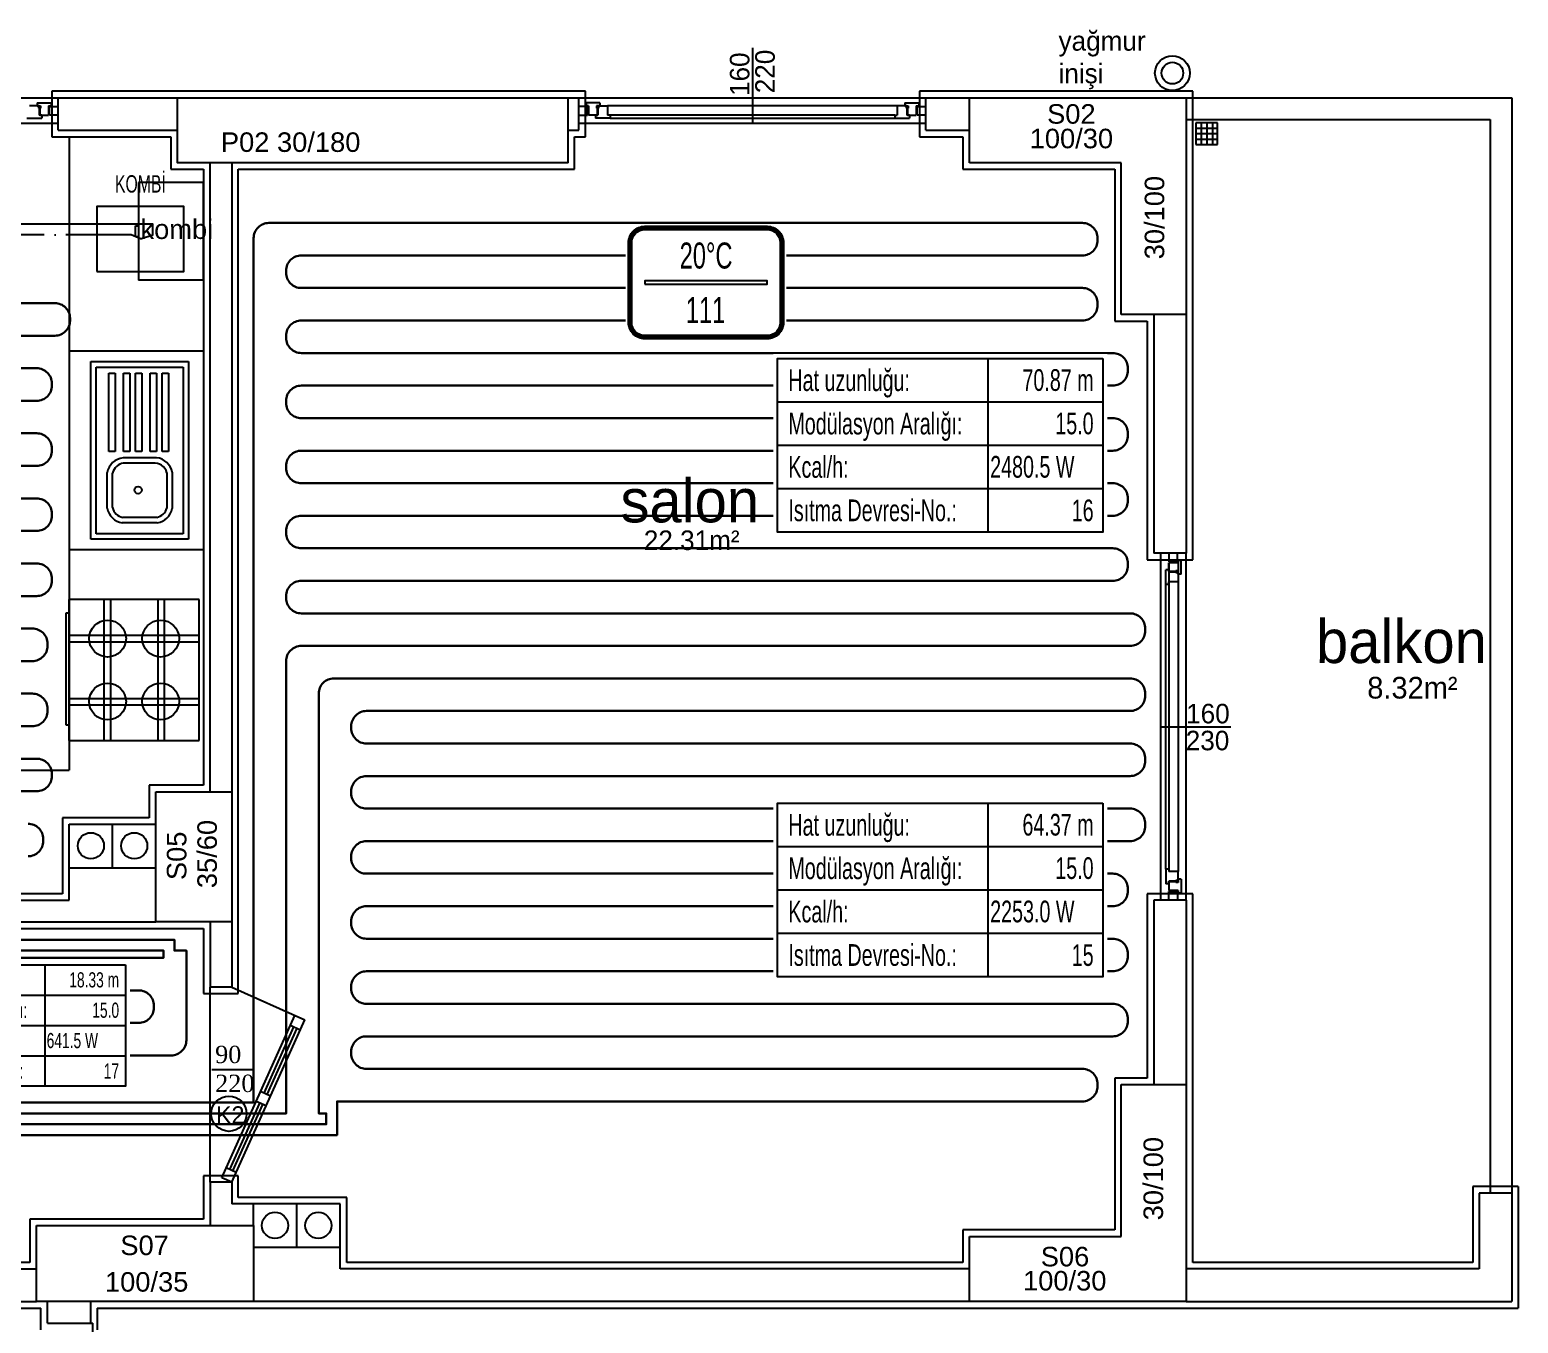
# Model space of a CAD drawing. Header units: centimetres. Extents: x 252602 to 265542, y -444050 to -441150.
# Drawn here: x 255716 to 256402, y -442066 to -441469 of the extents above; entities that cross this region are included whole.
import ezdxf
from ezdxf.enums import TextEntityAlignment as Align

# ---------------------------------------------------------------- set-up
doc = ezdxf.new("R2010")
doc.units = ezdxf.units.CM
doc.linetypes.add('ROTAS_ISITMA_DONUS', pattern=[40, 30, -5, 0, -5])
for name, color, linetype in [('ROTAS-ISITMA-CIHAZ', 2, 'Continuous'), ('ROTAS-ISITMA-DONUS-BORU', 30, 'ROTAS_ISITMA_DONUS'), ('ROTAS-ISITMA-ETIKET', 2, 'Continuous'), ('ROTAS-ISITMA-GIDIS-BORU', 10, 'Continuous'), ('ROTAS-ISITMA-MAHAL-ETIKET', 2, 'Continuous'), ('ROTAS-MIMARI', 8, 'Continuous'), ('ROTAS-MIMARI-YAZI', 8, 'Continuous')]:
    doc.layers.add(name, color=color, linetype=linetype)
doc.layers.add('ROTAS-ISITMA-PEX', color=1, linetype='Continuous', lineweight=30)
doc.styles.add('arial_1_18', font='arial.ttf', dxfattribs={"height": 0.2})
doc.styles.add('ROTAS-YAZI', font='arial.ttf')

# ---------------------------------------------------------------- blocks, each defined once
blk = doc.blocks.new('ROTAS-YI-MAHAL')
at = {"color": 2, "extrusion": (0, 0, -1)}
for points in [[(35.71, -18.44), (35.71, 18.44, 0.414214), (28.21, 25.94), (-28.21, 25.94, 0.414214), (-35.71, 18.44), (-35.71, -18.44, 0.414214), (-28.21, -25.94), (28.21, -25.94, 0.414214)], [(34.21, -18.44), (34.21, 18.44, 0.414214), (28.21, 24.44), (-28.21, 24.44, 0.414214), (-34.21, 18.44), (-34.21, -18.44, 0.414214), (-28.21, -24.44), (28.21, -24.44, 0.414214)]]:
    blk.add_lwpolyline(points, format="xyb", close=True, dxfattribs=at)
at = {"color": 4, "extrusion": (0, 0, -1)}
for points in [[(35.21, -18.44), (35.21, 18.44, 0.414214), (28.21, 25.44), (-28.21, 25.44, 0.414214), (-35.21, 18.44), (-35.21, -18.44, 0.414214), (-28.21, -25.44), (28.21, -25.44, 0.414214)], [(34.71, -18.44), (34.71, 18.44, 0.414214), (28.21, 24.94), (-28.21, 24.94, 0.414214), (-34.71, 18.44), (-34.71, -18.44, 0.414214), (-28.21, -24.94), (28.21, -24.94, 0.414214)]]:
    blk.add_lwpolyline(points, format="xyb", close=True, dxfattribs=at)
at = {"color": 2, "extrusion": (0, 0, -1)}
blk.add_lwpolyline([(28.21, -0.75), (-28.21, -0.75), (-28.21, 0.75), (28.21, 0.75)], close=True, dxfattribs=at)
at = {"color": 4, "style": 'ROTAS-YAZI', "width": 0.65}
blk.add_attdef('DERECE', (-12.12, 6.47), '', height=12, dxfattribs=at)
at = {"color": 2, "style": 'ROTAS-YAZI', "width": 0.65, "flags": 1}
for tag in ['ALAN', 'MAHAL']:
    blk.add_attdef(tag, (0, 0), '', height=5, dxfattribs=at)
at = {"color": 1, "style": 'ROTAS-YAZI', "width": 0.65}
blk.add_attdef('NO', (-9.26, -18.64), '', height=12, dxfattribs=at)
blk = doc.blocks.new('ROTAS-YI-ETIKET')
at = {"color": 2}
for p, q in [((96.87, 0), (96.87, -80)), ((0, -20), (150, -20)), ((0, -40), (150, -40)), ((0, -60), (150, -60))]:
    blk.add_line(p, q, dxfattribs=at)
at = {"color": 2, "extrusion": (0, 0, -1)}
blk.add_lwpolyline([(-150, 0), (-150, -80), (0, -80), (0, 0)], close=True, dxfattribs=at)
at = {"color": 2, "style": 'ROTAS-YAZI', "width": 0.65}
for s, p in [('Hat uzunluğu:', (5, -10)), ('Modülasyon Aralığı:', (5, -30)), ('Kcal/h:', (5, -50)), ('Isıtma Devresi-No.:', (5, -70))]:
    blk.add_text(s, height=10, dxfattribs=at).set_placement(p, align=Align.MIDDLE_LEFT)
at = {"color": 2, "style": 'ROTAS-YAZI', "width": 0.65, "flags": 1}
for tag in ['ALAN', 'NO', 'DERECE', 'BORU', 'MAHAL']:
    blk.add_attdef(tag, (0, 0), '', height=5, dxfattribs=at)
at = {"color": 2, "style": 'ROTAS-YAZI', "width": 0.65}
for tag, p in [('UZ', (145.7, -14.93)), ('AR', (145.7, -34.94)), ('NO1', (145.7, -75.02))]:
    blk.add_attdef(tag, text='', height=10, dxfattribs=at).set_placement(p, align=Align.RIGHT)
blk.add_attdef('YER', (98.01, -54.93), '', height=10, dxfattribs=at)

msp = doc.modelspace()

# ---------------------------------------------------------------- linework, layer by layer
at = {"layer": 'ROTAS-ISITMA-CIHAZ'}
msp.add_lwpolyline([(255747.3, -441580.9), (255787.3, -441580.9), (255787.3, -441550.9), (255747.3, -441550.9)], close=True, dxfattribs=at)
at = {"layer": 'ROTAS-ISITMA-DONUS-BORU'}
msp.add_lwpolyline([(255767.3, -441565.9), (255763, -441564), (255528, -441564), (255528, -441919), (255453, -441919), (255453, -441894)], dxfattribs=at)
at = {"layer": 'ROTAS-ISITMA-GIDIS-BORU'}
msp.add_lwpolyline([(255767.3, -441565.9), (255773, -441564), (255773, -441559), (255523, -441559), (255523, -441914), (255458, -441914), (255458, -441894)], dxfattribs=at)
at = {"layer": 'ROTAS-ISITMA-PEX'}
for points in [[(255428, -441964), (255819.5, -441964), (255819.5, -441963.5), (255819.5, -441565.5, -0.414214), (255826.5, -441558.5), (256201.5, -441558.5, -0.414214), (256208.5, -441565.5), (256208.5, -441566.5, -0.414214), (256201.5, -441573.5), (255841.5, -441573.5, 0.414214), (255834.5, -441580.5), (255834.5, -441581.5, 0.414214), (255841.5, -441588.5), (256201.5, -441588.5, -0.414214), (256208.5, -441595.5), (256208.5, -441596.5, -0.414214), (256201.5, -441603.5), (255841.5, -441603.5, 0.414214), (255834.5, -441610.5), (255834.5, -441611.5, 0.414214), (255841.5, -441618.5), (256215.5, -441618.5, -0.414214), (256222.5, -441625.5), (256222.5, -441626.5, -0.414214), (256215.5, -441633.5), (255841.5, -441633.5, 0.414214), (255834.5, -441640.5), (255834.5, -441641.5, 0.414214), (255841.5, -441648.5), (256215.5, -441648.5, -0.414214), (256222.5, -441655.5), (256222.5, -441656.5, -0.414214), (256215.5, -441663.5), (255841.5, -441663.5, 0.414214), (255834.5, -441670.5), (255834.5, -441671.5, 0.414214), (255841.5, -441678.5), (256215.5, -441678.5, -0.414214), (256222.5, -441685.5), (256222.5, -441686.5, -0.414214), (256215.5, -441693.5), (255841.5, -441693.5, 0.414214), (255834.5, -441700.5), (255834.5, -441701.5, 0.414214), (255841.5, -441708.5), (256215.5, -441708.5, -0.414214), (256222.5, -441715.5), (256222.5, -441716.5, -0.414214), (256215.5, -441723.5), (255841.5, -441723.5, 0.414214), (255834.5, -441730.5), (255834.5, -441731.5, 0.414214), (255841.5, -441738.5), (256223.5, -441738.5, -0.414214), (256230.5, -441745.5), (256230.5, -441746.5, -0.414214), (256223.5, -441753.5), (255841.5, -441753.5, 0.414214), (255834.5, -441760.5), (255834.5, -441963.5), (255834.5, -441969), (255423, -441969)], [(255593.5, -441595.5), (255727.89, -441595.5, -0.414214), (255734.89, -441602.5), (255734.89, -441603.5, -0.414214), (255727.89, -441610.5), (255608.5, -441610.5, 0.414214)], [(255608.5, -441625.5), (255719.5, -441625.5, -0.414214), (255726.5, -441632.5), (255726.5, -441633.5, -0.414214), (255719.5, -441640.5), (255560.5, -441640.5, 0.414214)], [(255560.5, -441655.5), (255719.5, -441655.5, -0.414214), (255726.5, -441662.5), (255726.5, -441663.5, -0.414214), (255719.5, -441670.5), (255560.5, -441670.5, 0.414214)], [(255560.5, -441685.5), (255719.5, -441685.5, -0.414214), (255726.5, -441692.5), (255726.5, -441693.5, -0.414214), (255719.5, -441700.5), (255560.5, -441700.5, 0.414214)], [(255560.5, -441715.5), (255719.5, -441715.5, -0.414214), (255726.5, -441722.5), (255726.5, -441723.5, -0.414214), (255719.5, -441730.5), (255560.5, -441730.5, 0.414214)], [(255560.5, -441745.5), (255717.5, -441745.5, -0.414214), (255724.5, -441752.5), (255724.5, -441753.5, -0.414214), (255717.5, -441760.5), (255672.5, -441760.5, 0.414214)], [(255418, -441974), (255853, -441974), (255853, -441969), (255849.5, -441969), (255849.5, -441963.5), (255849.5, -441775.5, -0.414214), (255856.5, -441768.5), (256223.5, -441768.5, -0.414214), (256230.5, -441775.5), (256230.5, -441776.5, -0.414214), (256223.5, -441783.5), (255871.5, -441783.5, 0.414214), (255864.5, -441790.5), (255864.5, -441791.5, 0.414214), (255871.5, -441798.5), (256223.5, -441798.5, -0.414214), (256230.5, -441805.5), (256230.5, -441806.5, -0.414214), (256223.5, -441813.5), (255871.5, -441813.5, 0.414214), (255864.5, -441820.5), (255864.5, -441821.5, 0.414214), (255871.5, -441828.5), (256223.5, -441828.5, -0.414214), (256230.5, -441835.5), (256230.5, -441836.5, -0.414214), (256223.5, -441843.5), (255871.5, -441843.5, 0.414214), (255864.5, -441850.5), (255864.5, -441851.5, 0.414214), (255871.5, -441858.5), (256215.5, -441858.5, -0.414214), (256222.5, -441865.5), (256222.5, -441866.5, -0.414214), (256215.5, -441873.5), (255871.5, -441873.5, 0.414214), (255864.5, -441880.5), (255864.5, -441881.5, 0.414214), (255871.5, -441888.5), (256215.5, -441888.5, -0.414214), (256222.5, -441895.5), (256222.5, -441896.5, -0.414214), (256215.5, -441903.5), (255871.5, -441903.5, 0.414214), (255864.5, -441910.5), (255864.5, -441911.5, 0.414214), (255871.5, -441918.5), (256215.5, -441918.5, -0.414214), (256222.5, -441925.5), (256222.5, -441926.5, -0.414214), (256215.5, -441933.5), (255871.5, -441933.5, 0.414214), (255864.5, -441940.5), (255864.5, -441941.5, 0.414214), (255871.5, -441948.5), (256201.5, -441948.5, -0.414214), (256208.5, -441955.5), (256208.5, -441956.5, -0.414214), (256201.5, -441963.5), (255864.5, -441963.5), (255858, -441963.5), (255858, -441979), (255413, -441979)], [(255672.5, -441775.5), (255717.5, -441775.5, -0.414214), (255724.5, -441782.5), (255724.5, -441783.5, -0.414214), (255717.5, -441790.5), (255672.5, -441790.5, 0.414214)], [(255672.5, -441805.5), (255719.5, -441805.5, -0.414214), (255726.5, -441812.5), (255726.5, -441813.5, -0.414214), (255719.5, -441820.5), (255672.5, -441820.5, 0.414214)], [(255715.5, -441835.5, -0.414214), (255722.5, -441842.5), (255722.5, -441843.5, -0.414214), (255715.5, -441850.5)], [(255563, -441889), (255783, -441889), (255783, -441894), (255788.5, -441894), (255788.5, -441897.3), (255788.5, -441935.3, -0.414214), (255781.5, -441942.3), (255575, -441942.3, -0.414214)], [(255575, -441927.3), (255766.5, -441927.3, 0.414214), (255773.5, -441920.3), (255773.5, -441919.3, 0.414214), (255766.5, -441912.3), (255575, -441912.3, -0.414214)]]:
    msp.add_lwpolyline(points, format="xyb", dxfattribs=at)
msp.add_lwpolyline([(255575, -441897.3), (255773.5, -441897.3), (255778, -441897.3), (255778, -441894), (255568, -441894)], dxfattribs=at)
at = {"layer": 'ROTAS-MIMARI', "ltscale": 0.03}
for p, q in [((256049.41, -441477.85), (256049.41, -441512.58)), ((255784.41, -441497.76), (255726.41, -441497.76)), ((255726.41, -441497.76), (255726.41, -441518.76)), ((255964.41, -441497.76), (255784.41, -441497.76)), ((255972.41, -441497.76), (255964.41, -441497.76)), ((255972.41, -441518.76), (255972.41, -441497.76)), ((256189.41, -441497.76), (256126.41, -441497.76)), ((256126.41, -441497.76), (256126.41, -441518.76)), ((256252.41, -441497.76), (256189.41, -441497.76)), ((256252.41, -441600.76), (256252.41, -441497.76)), ((255569.41, -441500.76), (255729.41, -441500.76)), ((255720.61, -441504.57), (255716.21, -441504.57)), ((255719.71, -441503.17), (255719.71, -441504.57)), ((255719.71, -441503.17), (255726.11, -441503.17)), ((255719.71, -441504.57), (255721.21, -441504.57)), ((255720.31, -441505.07), (255720.61, -441505.07)), ((255720.31, -441505.07), (255720.31, -441505.57)), ((255720.61, -441504.57), (255720.61, -441505.07)), ((255721.21, -441504.57), (255721.21, -441505.57)), ((255724.91, -441504.57), (255724.91, -441508.77)), ((255724.91, -441504.57), (255726.11, -441504.57)), ((255725.41, -441504.77), (255729.41, -441504.77)), ((255725.41, -441508.77), (255725.41, -441504.77)), ((255726.11, -441503.17), (255726.11, -441504.57)), ((255729.41, -441500.76), (255784.41, -441500.76)), ((255729.41, -441515.76), (255729.41, -441500.76)), ((255729.41, -441515.76), (255729.41, -441500.76)), ((255964.41, -441500.76), (255969.41, -441500.76)), ((255969.41, -441515.76), (255969.41, -441500.76)), ((255969.41, -441500.76), (256129.41, -441500.76)), ((255973.41, -441504.77), (255969.41, -441504.77)), ((255972.71, -441503.17), (255972.71, -441504.57)), ((255979.11, -441503.17), (255972.71, -441503.17)), ((255973.91, -441504.57), (255972.71, -441504.57)), ((255973.41, -441508.77), (255973.41, -441504.77)), ((255973.91, -441504.57), (255973.91, -441508.77)), ((255977.61, -441504.57), (255977.61, -441505.57)), ((255979.11, -441504.57), (255977.61, -441504.57)), ((255978.21, -441504.57), (255982.61, -441504.57)), ((255978.21, -441504.57), (255978.21, -441505.07)), ((255978.51, -441505.07), (255978.21, -441505.07)), ((255978.51, -441505.07), (255978.51, -441505.57)), ((255979.11, -441503.17), (255979.11, -441504.57)), ((256116.21, -441504.57), (255982.61, -441504.57)), ((255982.61, -441504.57), (255982.61, -441508.77)), ((256120.61, -441504.57), (256116.21, -441504.57)), ((256116.21, -441504.57), (256116.21, -441508.77)), ((256119.71, -441503.17), (256119.71, -441504.57)), ((256119.71, -441503.17), (256126.11, -441503.17)), ((256119.71, -441504.57), (256121.21, -441504.57)), ((256120.31, -441505.07), (256120.61, -441505.07)), ((256120.31, -441505.07), (256120.31, -441505.57)), ((256120.61, -441504.57), (256120.61, -441505.07)), ((256121.21, -441504.57), (256121.21, -441505.57)), ((256124.91, -441504.57), (256124.91, -441508.77)), ((256124.91, -441504.57), (256126.11, -441504.57)), ((256125.41, -441504.77), (256129.41, -441504.77)), ((256125.41, -441508.77), (256125.41, -441504.77)), ((256126.11, -441503.17), (256126.11, -441504.57)), ((256129.41, -441500.76), (256149.41, -441500.76)), ((256129.41, -441515.76), (256129.41, -441500.76)), ((255715.01, -441510.17), (255721.81, -441510.17)), ((255720.31, -441505.57), (255720.61, -441505.57)), ((255720.61, -441505.57), (255720.61, -441508.77)), ((255721.81, -441508.77), (255720.61, -441508.77)), ((255720.91, -441505.57), (255720.91, -441508.77)), ((255720.91, -441505.57), (255721.21, -441505.57)), ((255720.91, -441508.77), (255724.91, -441508.77)), ((255721.81, -441508.77), (255721.81, -441510.17)), ((255729.41, -441508.77), (255725.41, -441508.77)), ((255969.41, -441508.77), (255973.41, -441508.77)), ((255977.91, -441508.77), (255973.91, -441508.77)), ((255977.01, -441508.77), (255978.21, -441508.77)), ((255977.01, -441508.77), (255977.01, -441510.17)), ((255983.81, -441510.17), (255977.01, -441510.17)), ((255977.91, -441505.57), (255977.61, -441505.57)), ((255977.91, -441505.57), (255977.91, -441508.77)), ((255978.51, -441505.57), (255978.21, -441505.57)), ((255978.21, -441505.57), (255978.21, -441508.77)), ((255983.81, -441508.77), (255982.61, -441508.77)), ((256115.01, -441508.77), (255983.81, -441508.77)), ((255983.81, -441508.77), (255983.81, -441510.17)), ((255983.81, -441510.17), (256115.01, -441510.17)), ((256115.01, -441508.77), (256115.01, -441510.17)), ((256115.01, -441508.77), (256116.21, -441508.77)), ((256115.01, -441510.17), (256121.81, -441510.17)), ((256120.31, -441505.57), (256120.61, -441505.57)), ((256120.61, -441505.57), (256120.61, -441508.77)), ((256121.81, -441508.77), (256120.61, -441508.77)), ((256120.91, -441505.57), (256120.91, -441508.77)), ((256120.91, -441505.57), (256121.21, -441505.57)), ((256120.91, -441508.77), (256124.91, -441508.77)), ((256121.81, -441508.77), (256121.81, -441510.17)), ((256129.41, -441508.77), (256125.41, -441508.77)), ((255569.41, -441512.58), (255729.41, -441512.58)), ((255726.41, -441518.76), (255781.41, -441518.76)), ((255729.41, -441515.76), (255784.41, -441515.76)), ((255734.41, -441518.76), (255734.41, -441810.76)), ((255781.41, -441518.76), (255781.41, -441533.76)), ((255964.41, -441515.76), (255969.41, -441515.76)), ((255967.41, -441518.76), (255972.41, -441518.76)), ((255967.41, -441533.76), (255967.41, -441518.76)), ((255969.41, -441512.58), (256129.41, -441512.58)), ((256126.41, -441518.76), (256146.41, -441518.76)), ((256129.41, -441515.76), (256149.41, -441515.76)), ((256146.41, -441518.76), (256146.41, -441533.76)), ((256263.85, -441512.32), (256253.85, -441512.32)), ((256253.85, -441512.32), (256253.85, -441522.32)), ((256253.85, -441514.79), (256263.85, -441514.79)), ((256253.85, -441517.32), (256263.85, -441517.32)), ((256256.31, -441512.32), (256256.31, -441522.32)), ((256258.93, -441512.32), (256258.93, -441522.32)), ((256261.55, -441512.32), (256261.55, -441522.32)), ((256263.85, -441522.32), (256263.85, -441512.32)), ((256253.85, -441519.85), (256263.85, -441519.85)), ((256253.85, -441522.32), (256263.85, -441522.32)), ((255799.41, -441530.76), (255789.41, -441530.76)), ((255799.41, -441820.76), (255799.41, -441530.76)), ((255809.41, -441530.76), (255809.41, -441820.76)), ((255781.41, -441533.76), (255786.41, -441533.76)), ((255786.41, -441533.76), (255796.41, -441533.76)), ((255796.41, -441533.76), (255796.41, -441817.76)), ((255812.41, -441820.76), (255812.41, -441533.76)), ((255812.41, -441533.76), (255967.41, -441533.76)), ((256146.41, -441533.76), (256216.41, -441533.76)), ((256216.41, -441533.76), (256216.41, -441603.76)), ((255766.41, -441539.85), (255766.41, -441584.85)), ((255796.41, -441539.85), (255766.41, -441539.85)), ((255796.41, -441584.85), (255796.41, -441539.85)), ((255765.12, -441564.84), (255765.12, -441559.85)), ((255765.12, -441559.85), (255766.41, -441559.85)), ((255766.41, -441564.84), (255765.12, -441564.84)), ((255796.41, -441584.85), (255766.41, -441584.85)), ((256234.41, -441600.76), (256234.41, -441710.76)), ((256249.41, -441600.76), (256249.41, -441710.76)), ((256252.41, -441713.76), (256252.41, -441600.76)), ((256216.41, -441603.76), (256231.41, -441603.76)), ((256231.41, -441603.76), (256231.41, -441713.76)), ((255734.41, -441617.46), (255796.41, -441617.46)), ((255744.49, -441704.27), (255744.49, -441622.46)), ((255744.49, -441622.46), (255789.49, -441622.46)), ((255746.99, -441701.77), (255746.99, -441624.96)), ((255746.99, -441624.96), (255786.99, -441624.96)), ((255752.7, -441663.85), (255752.7, -441627.82)), ((255752.7, -441627.82), (255755.7, -441627.82)), ((255755.7, -441627.82), (255755.7, -441663.85)), ((255759.45, -441663.85), (255759.45, -441627.82)), ((255759.45, -441627.82), (255762.45, -441627.82)), ((255762.45, -441627.82), (255762.45, -441663.85)), ((255765.01, -441663.85), (255765.01, -441627.82)), ((255765.01, -441627.82), (255768.01, -441627.82)), ((255768.01, -441627.82), (255768.01, -441663.85)), ((255771.75, -441663.85), (255771.75, -441627.82)), ((255771.75, -441627.82), (255774.75, -441627.82)), ((255774.75, -441627.82), (255774.75, -441663.85)), ((255777.32, -441663.85), (255777.32, -441627.82)), ((255777.32, -441627.82), (255780.32, -441627.82)), ((255780.32, -441627.82), (255780.32, -441663.85)), ((255786.99, -441624.96), (255786.99, -441701.77)), ((255789.49, -441622.46), (255789.49, -441704.27)), ((255755.7, -441663.85), (255752.7, -441663.85)), ((255774.72, -441666.78), (255759.3, -441666.78)), ((255773, -441669.28), (255759.3, -441669.28)), ((255762.45, -441663.85), (255759.45, -441663.85)), ((255768.01, -441663.85), (255765.01, -441663.85)), ((255774.75, -441663.85), (255771.75, -441663.85)), ((255780.32, -441663.85), (255777.32, -441663.85)), ((255751.99, -441689.98), (255751.99, -441673.61)), ((255754.49, -441689.74), (255754.49, -441673.85)), ((255779.49, -441673.67), (255779.49, -441689.93)), ((255781.99, -441673.38), (255781.99, -441690.21)), ((255775.09, -441696.77), (255758.94, -441696.77)), ((255774.87, -441694.27), (255759.15, -441694.27)), ((255789.49, -441704.27), (255744.49, -441704.27)), ((255786.99, -441701.77), (255746.99, -441701.77)), ((255796.41, -441709.27), (255734.41, -441709.27)), ((256249.41, -441710.76), (256234.41, -441710.76)), ((256237.6, -441870.76), (256237.6, -441710.76)), ((256241.41, -441710.76), (256241.41, -441714.76)), ((256245.41, -441714.76), (256245.41, -441710.76)), ((256249.41, -441870.76), (256249.41, -441710.76)), ((256231.41, -441713.76), (256252.41, -441713.76)), ((256241.41, -441714.76), (256245.41, -441714.76)), ((256241.41, -441715.26), (256241.41, -441856.36)), ((256241.41, -441719.26), (256241.41, -441715.26)), ((256245.61, -441715.26), (256241.41, -441715.26)), ((256245.61, -441714.06), (256245.61, -441857.56)), ((256247.01, -441714.06), (256245.61, -441714.06)), ((256245.61, -441715.26), (256245.61, -441714.06)), ((256247.01, -441720.46), (256247.01, -441714.06)), ((256240.01, -441856.36), (256240.01, -441718.36)), ((256241.41, -441718.36), (256240.01, -441718.36)), ((256240.01, -441725.16), (256240.01, -441718.36)), ((256241.41, -441718.36), (256241.41, -441719.56)), ((256244.61, -441719.26), (256241.41, -441719.26)), ((256244.61, -441719.56), (256241.41, -441719.56)), ((256245.61, -441723.96), (256241.41, -441723.96)), ((256241.41, -441725.16), (256241.41, -441723.96)), ((256244.61, -441719.26), (256244.61, -441718.96)), ((256245.61, -441718.96), (256244.61, -441718.96)), ((256244.61, -441719.86), (256244.61, -441719.56)), ((256245.11, -441719.86), (256244.61, -441719.86)), ((256245.11, -441719.86), (256245.11, -441719.56)), ((256245.61, -441719.56), (256245.11, -441719.56)), ((256245.61, -441720.46), (256245.61, -441718.96)), ((256245.61, -441719.56), (256245.61, -441723.96)), ((256247.01, -441720.46), (256245.61, -441720.46)), ((256241.41, -441725.16), (256240.01, -441725.16)), ((255733.12, -441780), (255733.13, -441738.24)), ((255733.13, -441738.24), (255734.42, -441738.24)), ((255734.41, -441797.14), (255734.42, -441732.14)), ((255794.42, -441732.14), (255734.42, -441732.14)), ((255750.51, -441732.14), (255750.5, -441797.14)), ((255753.51, -441732.14), (255753.5, -441797.14)), ((255775.32, -441732.14), (255775.32, -441797.14)), ((255778.32, -441732.14), (255778.32, -441797.14)), ((255794.41, -441797.14), (255794.42, -441732.14)), ((255734.41, -441748.57), (255794.41, -441748.56)), ((255734.41, -441751.57), (255794.41, -441751.56)), ((255734.41, -441777.71), (255794.41, -441777.72)), ((255733.12, -441790), (255733.12, -441780)), ((255734.41, -441780.71), (255794.41, -441780.72)), ((255734.41, -441790), (255733.12, -441790)), ((256237.6, -441790.76), (256269.92, -441790.76)), ((256237.6, -441790.76), (256269.92, -441790.76)), ((255734.41, -441797.14), (255794.41, -441797.14)), ((255619.41, -441810.76), (255734.41, -441810.76)), ((255796.41, -441817.76), (255771.41, -441817.76)), ((255771.41, -441817.76), (255771.41, -441832.76)), ((255812.41, -441880.76), (255812.41, -441820.76)), ((255771.41, -441832.76), (255731.41, -441832.76)), ((255731.41, -441832.76), (255731.41, -441835.76)), ((255731.41, -441835.76), (255731.41, -441867.76)), ((255734.41, -441870.76), (255734.41, -441835.76)), ((255734.41, -441835.76), (255774.41, -441835.76)), ((255734.41, -441835.76), (255774.41, -441835.76)), ((255734.41, -441835.76), (255774.41, -441835.76)), ((255734.41, -441835.76), (255774.41, -441835.76)), ((255734.41, -441835.76), (255774.41, -441835.76)), ((255754.41, -441855.76), (255754.41, -441835.76)), ((255734.41, -441855.76), (255774.41, -441855.76)), ((255734.41, -441855.76), (255774.41, -441855.76)), ((256241.41, -441856.36), (256240.01, -441856.36)), ((256240.01, -441856.36), (256240.01, -441863.16)), ((256241.41, -441856.36), (256241.41, -441857.56)), ((256245.61, -441857.56), (256241.41, -441857.56)), ((256241.41, -441863.16), (256241.41, -441861.96)), ((256244.61, -441861.96), (256241.41, -441861.96)), ((256245.11, -441861.66), (256244.61, -441861.66)), ((256244.61, -441861.66), (256244.61, -441861.96)), ((256245.11, -441861.66), (256245.11, -441861.96)), ((256245.61, -441861.96), (256245.11, -441861.96)), ((256245.61, -441861.96), (256245.61, -441857.56)), ((256247.01, -441861.06), (256245.61, -441861.06)), ((256245.61, -441861.06), (256245.61, -441862.56)), ((256247.01, -441861.06), (256247.01, -441867.46)), ((255731.41, -441867.76), (255611.41, -441867.76)), ((256252.41, -441867.76), (256231.41, -441867.76)), ((256231.41, -441867.76), (256231.41, -441952.76)), ((256241.41, -441863.16), (256240.01, -441863.16)), ((256241.41, -441862.26), (256241.41, -441866.26)), ((256244.61, -441862.26), (256241.41, -441862.26)), ((256245.61, -441866.26), (256241.41, -441866.26)), ((256241.41, -441870.76), (256241.41, -441866.76)), ((256241.41, -441866.76), (256245.41, -441866.76)), ((256244.61, -441862.26), (256244.61, -441862.56)), ((256245.61, -441862.56), (256244.61, -441862.56)), ((256245.41, -441866.76), (256245.41, -441870.76)), ((256245.61, -441866.26), (256245.61, -441867.46)), ((256247.01, -441867.46), (256245.61, -441867.46)), ((256252.41, -441955.76), (256252.41, -441867.76)), ((255614.41, -441870.76), (255734.41, -441870.76)), ((256234.41, -441870.76), (256234.41, -441955.76)), ((256249.41, -441870.76), (256234.41, -441870.76)), ((256249.41, -441870.76), (256249.41, -441955.76)), ((255614.41, -441880.76), (255774.41, -441880.76)), ((255799.41, -441880.76), (255799.41, -441910.76)), ((255809.41, -441880.76), (255809.41, -441910.76)), ((255812.41, -441913.76), (255812.41, -441880.76)), ((255611.41, -441883.76), (255771.41, -441883.76)), ((255771.41, -441883.76), (255796.41, -441883.76)), ((255796.41, -441883.76), (255796.41, -441913.76)), ((255796.41, -441913.76), (255812.41, -441913.76)), ((255809.41, -441910.76), (255799.41, -441910.76)), ((255799.41, -442000.76), (255799.41, -441910.76)), ((255809.41, -441910.76), (255843.06, -441925.88)), ((255804.85, -441998.71), (255838.5, -441923.83)), ((255809.41, -442000.76), (255843.06, -441925.88)), ((255824.34, -441959.73), (255838.08, -441929.13)), ((255825.78, -441960.38), (255839.52, -441929.78)), ((255836.45, -441928.39), (255841.01, -441930.44)), ((255819.63, -441948.91), (255800.31, -441948.91)), ((256231.41, -441952.76), (256216.41, -441952.76)), ((256216.41, -441952.76), (256216.41, -442022.76)), ((256252.41, -442037.76), (256252.41, -441955.76)), ((255808.54, -441994.89), (255822.29, -441964.29)), ((255809.98, -441995.54), (255823.73, -441964.94)), ((255825.21, -441965.6), (255820.65, -441963.55)), ((255827.26, -441961.04), (255822.7, -441958.99)), ((255812.41, -441997.76), (255796.41, -441997.76)), ((255796.41, -441997.76), (255796.41, -442017.76)), ((255809.41, -442000.76), (255804.85, -441998.71)), ((255811.46, -441996.2), (255806.9, -441994.15)), ((255812.41, -442007.76), (255812.41, -441997.76)), ((255799.41, -442000.76), (255799.41, -442020.76)), ((255809.41, -442000.76), (255799.41, -442000.76)), ((255809.41, -442000.76), (255809.41, -442010.76)), ((256402.41, -442002.76), (256381.41, -442002.76)), ((256381.41, -442002.76), (256381.41, -442037.76)), ((256399.41, -442005.76), (256384.41, -442005.76)), ((256384.41, -442005.76), (256384.41, -442040.76)), ((256399.41, -442005.76), (256399.41, -442055.76)), ((256402.41, -442002.76), (256402.41, -442058.76)), ((255859.41, -442010.76), (255809.41, -442010.76)), ((255862.41, -442007.76), (255812.41, -442007.76)), ((255819.41, -442020.76), (255819.41, -442010.76)), ((255839.41, -442030.76), (255839.41, -442010.76)), ((255859.41, -442040.76), (255859.41, -442010.76)), ((255859.41, -442030.76), (255859.41, -442010.76)), ((255859.41, -442030.76), (255859.41, -442010.76)), ((255862.41, -442037.76), (255862.41, -442007.76)), ((255796.41, -442017.76), (255716.41, -442017.76)), ((255716.41, -442017.76), (255716.41, -442037.76)), ((256216.41, -442022.76), (256146.41, -442022.76)), ((256146.41, -442022.76), (256146.41, -442037.76)), ((255819.41, -442030.76), (255859.41, -442030.76)), ((255716.41, -442037.76), (255646.41, -442037.76)), ((256146.41, -442037.76), (255862.41, -442037.76)), ((256381.41, -442037.76), (256252.41, -442037.76)), ((255649.41, -442040.76), (255719.41, -442040.76)), ((256149.41, -442040.76), (255859.41, -442040.76)), ((256384.41, -442040.76), (256249.41, -442040.76)), ((255646.41, -442058.76), (255721.41, -442058.76)), ((255649.41, -442055.76), (255719.41, -442055.76)), ((255721.41, -442068.76), (255721.41, -442058.76)), ((255724.41, -442065.76), (255724.41, -442055.76)), ((255744.41, -442065.76), (255744.41, -442055.76)), ((255747.41, -442058.76), (255819.41, -442058.76)), ((255747.41, -442058.76), (255747.41, -442068.76)), ((256149.41, -442055.76), (255819.41, -442055.76)), ((255819.41, -442058.76), (256402.41, -442058.76)), ((255724.41, -442065.76), (255744.41, -442065.76)), ((255739.41, -442065.76), (255745.41, -442065.76)), ((255745.41, -442185.76), (255745.41, -442065.76))]:
    msp.add_line(p, q, dxfattribs=at)
for points in [[(255964.41, -441530.76), (255784.41, -441530.76), (255784.41, -441500.76)], [(255784.41, -441500.76), (255964.41, -441500.76)], [(255964.41, -441530.76), (255964.41, -441500.76)], [(256149.41, -441500.76), (256249.41, -441500.76)], [(256149.41, -441530.76), (256149.41, -441500.76)], [(256249.41, -441500.76), (256399.41, -441500.76)], [(256249.41, -441500.76), (256249.41, -441600.76)], [(256399.41, -441500.76), (256399.41, -442005.76)], [(256249.41, -441510.76), (256389.41, -441510.76)], [(256389.41, -441510.76), (256389.41, -442005.76)], [(256219.41, -441530.76), (256149.41, -441530.76)], [(256219.41, -441600.76), (256219.41, -441530.76)], [(256249.41, -441600.76), (256219.41, -441600.76)], [(255774.41, -441880.76), (255774.41, -441820.76)], [(255774.41, -441820.76), (255809.41, -441820.76)], [(255809.41, -441820.76), (255809.41, -441880.76)], [(255809.41, -441880.76), (255774.41, -441880.76)], [(256219.41, -442025.76), (256219.41, -441955.76)], [(256219.41, -441955.76), (256249.41, -441955.76)], [(256249.41, -441955.76), (256249.41, -442055.76)], [(255719.41, -442020.76), (255819.41, -442020.76)], [(255719.41, -442055.76), (255719.41, -442020.76)], [(255819.41, -442020.76), (255819.41, -442055.76)], [(256149.41, -442025.76), (256219.41, -442025.76)], [(256149.41, -442055.76), (256149.41, -442025.76)], [(255819.41, -442055.76), (255719.41, -442055.76)], [(256249.41, -442055.76), (256149.41, -442055.76)], [(256249.41, -442055.76), (256399.41, -442055.76)]]:
    msp.add_lwpolyline(points, dxfattribs=at)
for centre, radius in [((256242.98, -441489.42), 8), ((256242.98, -441489.42), 5), ((255766.22, -441681.66), 1.68), ((255752.19, -441750.14), 8.48), ((255776.64, -441750.14), 8.48), ((255752.19, -441779.14), 8.48), ((255776.64, -441779.14), 8.48), ((255744.47, -441845.65), 6.03), ((255764.47, -441845.65), 6.03), ((255808.1, -441969.16), 8.14), ((255829.35, -442020.65), 6.03), ((255849.35, -442020.65), 6.03)]:
    msp.add_circle(centre, radius, dxfattribs=at)
for centre, radius, start, end in [((255760.23, -441675.1), 8.38, 96.41545, 169.7181), ((255760.23, -441675.1), 5.88, 96.41545, 167.71817), ((255773.79, -441675.1), 5.88, 14.16716, 97.66063), ((255773.79, -441675.1), 8.38, 11.85798, 83.58455), ((255760.23, -441688.49), 8.38, 190.2819, 261.08681), ((255760.23, -441688.49), 5.88, 192.28183, 259.35464), ((255773.79, -441688.49), 5.88, 280.64536, 345.83284), ((255773.79, -441688.49), 8.38, 278.91319, 348.14202)]:
    msp.add_arc(centre, radius, start, end, dxfattribs=at)

# ---------------------------------------------------------------- texts
at = {"layer": 'ROTAS-ISITMA-CIHAZ', "color": 2, "style": 'ROTAS-YAZI', "width": 0.65}
msp.add_text('KOMBİ', height=8, dxfattribs=at).set_placement((255767.3, -441546.9), align=Align.BOTTOM_CENTER)
at = {"layer": 'ROTAS-MIMARI-YAZI', "ltscale": 0.03}
for s, p in [('160', (256048.02, -441499.98)), ('220', (256059.71, -441498.72))]:
    msp.add_text(s, height=9, rotation=90, dxfattribs=at).set_placement(p)
at = {"layer": 'ROTAS-MIMARI-YAZI', "ltscale": 0.03, "style": 'arial_1_18'}
for s, p in [('S02', (256185.24, -441512.75)), ('P02 30/180', (255804.41, -441525.76)), ('100/30', (256177.22, -441524.08)), ('kombi', (255767.34, -441565.9)), ('S07', (255758.06, -442034.35)), ('S06', (256182.31, -442039.55)), ('100/35', (255750.97, -442051.2)), ('100/30', (256174.15, -442050.67))]:
    msp.add_text(s, height=9, dxfattribs=at).set_placement(p)
for s, p in [('30/100', (256239.24, -441575.27)), ('35/60', (255802.56, -441865.18)), ('S05', (255788.51, -441861.47)), ('30/100', (256238.68, -442018.32))]:
    msp.add_text(s, height=9, rotation=90, dxfattribs=at).set_placement(p)
at = {"layer": 'ROTAS-MIMARI-YAZI', "ltscale": 0.03}
for s, p in [('160', (256249.33, -441789.21)), ('230', (256249.15, -441801.62))]:
    msp.add_text(s, height=9, dxfattribs=at).set_placement(p)
for s, width, insert, char_height, attachment_point in [('yağmur\\Pinişi', 115.95, (256190.52, -441496.87), 9, 7), ('salon', 237.6489, (256052.5, -441676.56), 20, 3), ('22.31m²', 64.7169, (255999.35, -441700.29), 9, 1), ('balkon', 237.6489, (256387.98, -441741.41), 20, 3), ('8.32m²', 64.7169, (256374.44, -441767.77), 10, 3)]:
    msp.add_mtext_dynamic_manual_height_columns(s, width=width, gutter_width=45, heights=[0], dxfattribs=dict(at, insert=insert, char_height=char_height, attachment_point=attachment_point))
at = {"layer": 'ROTAS-MIMARI-YAZI', "ltscale": 0.03, "char_height": 8, "attachment_point": 1}
for s, insert, width in [('{\\fTimes New Roman|b0|i0|c162|p18;90\\P220}', (255801.76, -441937.84), 23.5115), ('K2', (255802.16, -441965.76), 23.8917)]:
    msp.add_mtext(s, dxfattribs=dict(at, insert=insert, width=width))

# ---------------------------------------------------------------- next in the draw order: wipeouts: each hides what was drawn before it
for points in [[(255991, -441613), (256065, -441613), (256065, -441559), (255991, -441559)], [(256058.99, -441703), (256212.99, -441703), (256212.99, -441619), (256058.99, -441619)], [(256058.99, -441908), (256212.99, -441908), (256212.99, -441824), (256058.99, -441824)], [(255653.5, -441958.5), (255762.5, -441958.5), (255762.5, -441898.5), (255653.5, -441898.5)]]:
    msp.add_wipeout(points)

# ---------------------------------------------------------------- next in the draw order: block references
at = {"layer": 'ROTAS-ISITMA-ETIKET'}
for p, values in [((256060.99, -441621), {'UZ': '70.87 m', 'AR': '15.0', 'NO1': '16', 'YER': '2480.5 W'}), ((256060.99, -441826), {'UZ': '64.37 m', 'AR': '15.0', 'NO1': '15', 'YER': '2253.0 W'})]:
    msp.add_blockref('ROTAS-YI-ETIKET', p, dxfattribs=at).add_auto_attribs(values)
at = {"layer": 'ROTAS-ISITMA-ETIKET', "xscale": 0.7, "yscale": 0.7}
msp.add_blockref('ROTAS-YI-ETIKET', (255655.5, -441900.5), dxfattribs=at).add_auto_attribs({'UZ': '18.33 m', 'AR': '15.0', 'NO1': '17', 'YER': '641.5 W'})
at = {"layer": 'ROTAS-ISITMA-MAHAL-ETIKET'}
msp.add_blockref('ROTAS-YI-MAHAL', (256028, -441586), dxfattribs=at).add_auto_attribs({'DERECE': '20%%DC', 'NO': '111'})

doc.saveas('drawing.dxf')
